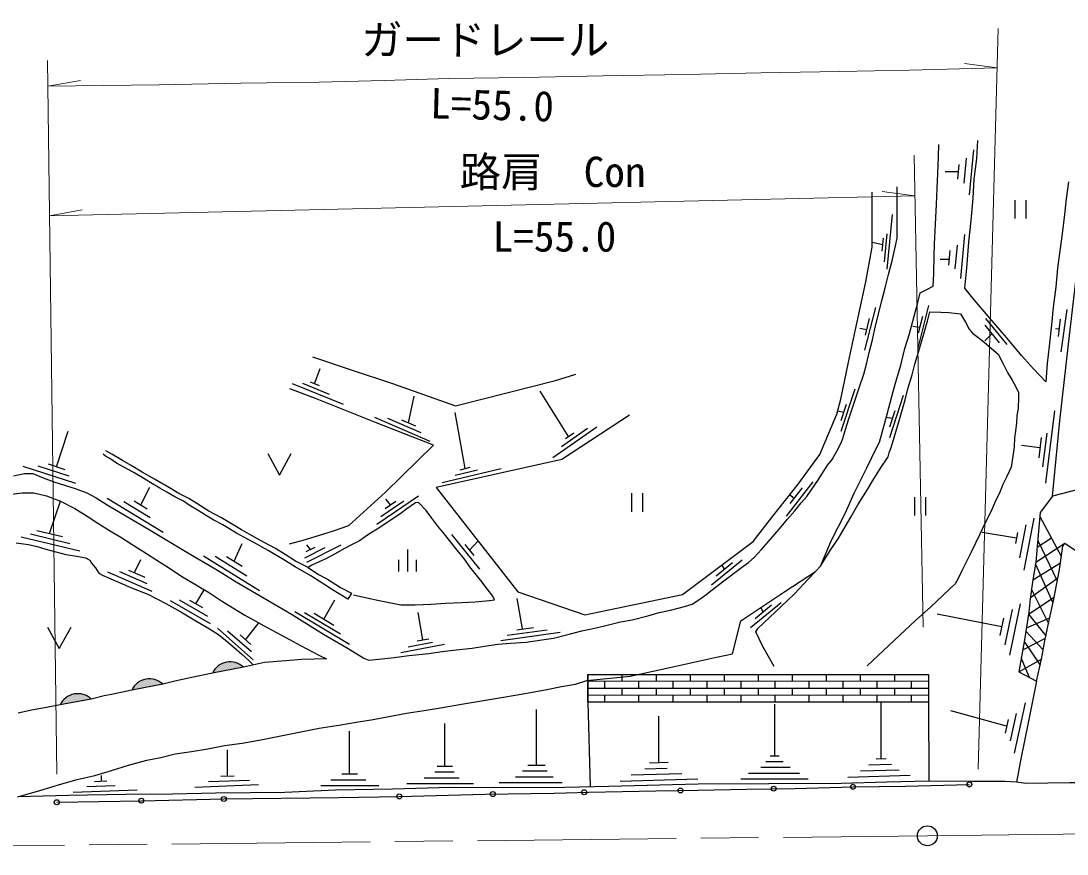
# Model space of a CAD drawing. Units: millimetres at full size, sheet at 1:1000; details may follow other scales. Extents: x 40000 to 680000, y 20000 to 380000.
# Drawn here: x 210916 to 274200, y 269762 to 320137 of the extents above; entities that cross this region are included whole.
import ezdxf
from ezdxf.enums import TextEntityAlignment as Align

# ---------------------------------------------------------------- set-up
doc = ezdxf.new("R2010")
doc.units = ezdxf.units.MM
doc.header["$LTSCALE"] = 1000
doc.linetypes.add('CHAIN', pattern=[18.5, 12, -1.5, 3.5, -1.5])
for name, color, linetype, lineweight in [('M-BGD', 7, 'Continuous', 25), ('M-BMK', 2, 'CHAIN', 13), ('M-BMK-SRVR', 3, 'Continuous', 25), ('M-STR-HTXT', 7, 'Continuous', 13)]:
    doc.layers.add(name, color=color, linetype=linetype, lineweight=lineweight)
doc.styles.add('ＭＳ ゴシック', font='')
doc.styles.get('ＭＳ ゴシック').set_extended_font_data('MS Gothic')

msp = doc.modelspace()

# ---------------------------------------------------------------- hatches: boundary and pattern name
at = {"layer": 'M-BGD'}
for points in [[(224385, 281060, 0.51219), (222499, 280706)], [(219505, 280032, 0.51219), (217619, 279678)], [(215168, 279135, 0.51219), (213282, 278781)]]:
    msp.add_hatch(color=256, dxfattribs=at).paths.add_polyline_path(points)

# ---------------------------------------------------------------- linework, layer by layer
for p, q in [((268302, 309620), (268564, 312340)), ((267590, 310573), (267675, 311450)), ((267969, 310327), (268114, 311838)), ((267632, 311011), (266833, 311011)), ((271046, 309302), (271046, 308184)), ((271712, 309302), (271712, 308184)), ((263321, 305120), (263630, 308423)), ((263022, 306220), (263095, 306994)), ((263162, 305565), (263321, 307261)), ((268005, 307225), (267750, 304572)), ((263059, 306607), (262405, 306745)), ((267542, 306584), (267403, 305150)), ((267055, 305709), (266517, 305709)), ((267109, 306263), (267024, 305378)), ((262612, 302809), (261954, 300229)), ((265827, 302934), (265169, 300354)), ((273852, 300137), (274200, 302687)), ((262235, 302137), (261980, 301141)), ((265449, 302262), (265195, 301266)), ((269274, 302153), (270548, 300574)), ((273676, 301063), (273812, 302098)), ((262064, 301469), (261657, 301540)), ((265279, 301594), (264872, 301665)), ((269216, 301747), (270086, 300669)), ((273733, 301493), (273510, 301513)), ((269651, 301208), (269233, 300797)), ((228683, 298200), (229024, 299125)), ((227320, 298215), (230410, 296957)), ((227951, 298228), (229556, 297575)), ((228416, 298309), (228950, 298091)), ((234363, 295835), (234704, 297447)), ((244034, 295005), (242330, 297756)), ((260544, 295327), (261376, 297889)), ((263482, 294949), (264313, 297511)), ((260544, 295974), (260865, 296962)), ((232301, 296184), (235643, 294735)), ((237787, 293076), (237186, 296457)), ((260704, 296468), (260321, 296533)), ((263482, 295597), (263802, 296585)), ((273433, 296554), (272903, 292180)), ((233084, 296117), (235098, 295244)), ((233930, 296023), (234795, 295648)), ((243092, 293740), (245751, 295592)), ((263642, 296091), (263258, 296156)), ((213069, 293184), (213771, 295324)), ((243620, 294412), (245198, 295512)), ((243858, 294883), (244357, 295231)), ((272634, 294950), (272484, 293711)), ((272968, 295210), (272722, 293184)), ((272559, 294330), (271449, 294475)), ((211022, 293219), (214219, 292179)), ((211932, 293239), (213812, 292627)), ((212558, 293351), (213580, 293018)), ((236402, 292229), (239961, 293085)), ((237489, 293004), (238085, 293148)), ((237184, 292674), (238543, 293001)), ((218164, 290877), (218720, 291948)), ((257235, 290190), (258844, 292260)), ((257457, 290963), (258190, 291907)), ((216140, 291290), (219525, 289229)), ((217768, 291118), (218560, 290636)), ((232439, 289702), (234969, 291419)), ((232439, 289702), (234969, 291419)), ((232683, 290169), (234075, 291114)), ((233273, 290872), (232987, 291215)), ((247848, 291576), (247848, 290458)), ((248515, 291576), (248515, 290458)), ((257692, 291266), (257414, 291476)), ((264969, 291347), (264969, 290229)), ((265636, 291347), (265636, 290229)), ((212654, 289148), (213305, 291103)), ((217150, 291085), (218731, 290122)), ((232946, 290650), (233599, 291094)), ((272192, 290073), (271587, 286923)), ((272556, 290169), (273853, 287770)), ((211885, 289331), (213422, 288965)), ((271147, 288872), (269056, 289215)), ((271709, 289677), (271322, 287665)), ((210939, 288940), (214488, 288094)), ((211495, 289116), (213871, 288549)), ((236958, 289093), (238665, 286984)), ((238046, 288146), (238577, 288693)), ((271211, 289204), (271083, 288540)), ((272386, 288316), (273256, 288873)), ((272425, 288729), (273608, 286288)), ((223826, 287464), (224309, 288538)), ((228083, 287669), (229328, 288302)), ((228167, 288048), (228709, 288324)), ((228438, 288186), (228209, 288468)), ((228219, 287402), (230287, 288452)), ((234315, 286857), (234315, 288185)), ((237775, 288481), (238317, 287812)), ((272301, 287413), (274064, 288570)), ((217786, 286779), (218166, 287577)), ((221962, 287788), (225352, 285704)), ((222661, 287770), (224589, 286584)), ((223359, 287751), (224293, 287177)), ((233781, 286857), (233781, 287553)), ((234848, 286857), (234848, 287553)), ((252696, 286032), (254545, 287546)), ((252976, 286584), (253965, 287394)), ((272137, 286338), (273797, 287374)), ((216145, 286837), (218842, 285667)), ((216884, 286843), (218533, 286128)), ((217431, 286933), (218411, 286508)), ((253470, 286989), (253328, 287240)), ((272283, 287294), (273346, 284953)), ((271984, 285276), (273643, 286468)), ((221503, 284895), (221999, 285748)), ((272055, 285767), (273077, 283698)), ((219953, 285095), (222368, 283704)), ((220498, 285127), (222194, 284151)), ((221115, 285118), (221891, 284671)), ((229250, 283961), (229913, 285139)), ((241267, 283372), (240942, 285208)), ((255051, 283460), (256899, 284974)), ((255330, 284012), (256319, 284822)), ((271357, 284902), (270717, 281798)), ((271870, 284263), (273416, 285294)), ((227488, 284435), (230799, 282448)), ((228076, 284373), (230245, 283072)), ((228648, 284322), (229852, 283599)), ((235234, 282714), (234945, 284368)), ((255825, 284417), (255682, 284668)), ((270250, 283495), (266348, 284258)), ((270877, 284558), (270434, 282406)), ((271870, 284263), (272917, 282964)), ((224502, 282718), (225313, 283745)), ((270358, 284018), (270142, 282972)), ((271740, 283433), (273153, 284053)), ((222798, 283412), (224964, 281516)), ((223419, 283267), (224858, 282007)), ((224170, 283008), (224834, 282427)), ((239950, 282682), (243539, 283186)), ((240330, 282988), (242743, 283327)), ((240914, 283322), (241914, 283463)), ((271711, 283241), (272752, 282109)), ((233890, 281952), (236540, 282451)), ((234342, 282292), (235821, 282570)), ((234882, 282648), (235586, 282780)), ((271516, 282101), (272886, 282824)), ((271608, 282605), (272569, 281187)), ((271937, 280431), (271429, 281623)), ((271273, 280772), (272652, 281555)), ((245216, 280611), (245216, 278954)), ((247276, 280611), (247276, 280198)), ((249335, 280611), (249335, 280200)), ((251395, 280611), (251395, 280201)), ((253454, 280611), (253454, 280203)), ((255513, 280611), (255513, 280204)), ((257573, 280611), (257573, 280206)), ((259632, 280611), (259632, 280207)), ((261692, 280611), (261692, 280209)), ((263751, 280611), (263751, 280210)), ((265810, 280611), (265810, 278954)), ((265811, 280212), (245216, 280197)), ((265811, 279782), (245216, 279782)), ((246246, 279782), (246246, 280198)), ((247276, 279782), (247276, 279366)), ((248305, 279782), (248305, 280199)), ((249335, 279782), (249335, 279364)), ((250365, 279782), (250365, 280200)), ((251395, 279782), (251395, 279363)), ((252424, 279782), (252424, 280202)), ((253454, 279782), (253454, 279361)), ((254484, 279782), (254484, 280203)), ((255513, 279782), (255513, 279359)), ((256543, 279782), (256543, 280205)), ((257573, 279782), (257573, 279358)), ((258602, 279782), (258602, 280206)), ((259632, 279782), (259632, 279356)), ((260662, 279782), (260662, 280208)), ((261692, 279782), (261692, 279354)), ((262721, 279782), (262721, 280209)), ((263751, 279782), (263751, 279353)), ((264782, 279782), (264782, 280211)), ((265811, 279351), (245216, 279368)), ((246246, 278954), (246246, 279367)), ((248305, 278954), (248305, 279365)), ((250365, 278954), (250365, 279364)), ((252424, 278954), (252424, 279362)), ((254484, 278954), (254484, 279360)), ((256543, 278954), (256543, 279359)), ((258602, 278954), (258602, 279357)), ((260662, 278954), (260662, 279355)), ((262721, 278954), (262721, 279354)), ((264782, 278954), (264782, 279352)), ((242105, 275139), (242105, 278512)), ((245216, 278954), (245343, 273823)), ((256517, 275709), (256517, 278832)), ((262953, 275527), (262953, 278914)), ((265811, 278954), (265828, 274173)), ((271661, 278908), (271009, 275862)), ((249503, 275296), (249503, 278102)), ((270539, 277487), (267170, 278423)), ((270628, 277907), (270449, 277068)), ((271113, 278259), (270760, 276611)), ((230800, 274605), (230800, 277200)), ((236566, 275076), (236566, 277653)), ((223411, 274487), (223411, 276070)), ((248937, 275278), (250069, 275314)), ((255970, 275359), (257032, 275359)), ((256243, 275709), (256790, 275709)), ((262658, 275519), (263248, 275535)), ((235955, 274726), (237121, 274726)), ((236103, 275076), (237028, 275076)), ((241262, 274789), (242743, 274789)), ((241586, 275139), (242623, 275139)), ((248652, 274919), (250016, 274962)), ((254922, 274659), (258008, 274659)), ((255672, 275009), (257451, 275009)), ((261712, 274791), (264046, 274858)), ((262211, 275156), (263586, 275195)), ((215363, 274157), (216123, 274183)), ((215792, 274172), (215791, 274519)), ((222258, 274142), (224747, 274238)), ((223008, 274471), (223813, 274502)), ((229657, 274255), (231777, 274255)), ((230323, 274605), (231277, 274605)), ((234252, 274026), (238287, 274026)), ((235307, 274376), (237436, 274376)), ((239837, 274089), (243660, 274089)), ((240827, 274439), (243114, 274439)), ((247169, 274172), (251856, 274319)), ((247832, 274543), (250889, 274639)), ((254467, 274309), (258534, 274309)), ((260936, 274419), (264700, 274527)), ((214068, 273513), (217951, 273645)), ((214906, 273841), (216627, 273900)), ((221443, 273811), (225284, 273959)), ((229065, 273905), (232563, 273905))]:
    msp.add_line(p, q, dxfattribs=at)
for points in [[(245143, 280259), (247765, 280514), (250165, 281045), (252893, 281646), (253957, 281868), (254471, 283873), (255618, 284625), (257123, 285634), (258977, 286841), (259278, 287168), (259943, 288736), (260768, 290359), (261326, 291589), (262079, 293113), (262655, 294282), (262860, 294675), (263232, 296055), (263678, 297736), (263853, 298369), (264137, 299331), (264394, 300338), (264645, 301166), (265168, 303107), (265304, 303695), (265726, 303895), (266110, 304099), (266139, 304837), (266169, 305946), (266178, 306632), (266250, 307847), (266298, 309033), (266336, 309997), (266384, 310920), (266427, 311917), (266438, 312657)], [(274292, 310418), (274145, 309374), (274039, 308429), (273906, 307266), (273760, 306226), (273627, 305183), (273514, 304031), (273361, 302833), (273267, 301756), (273108, 300477), (272995, 299414), (272908, 298324), (272177, 299095), (271452, 299899), (270654, 300856), (269409, 302314), (268491, 303370), (268025, 303978), (268131, 305194), (268258, 306765), (268391, 308074), (268511, 309428), (268590, 310564), (268743, 311812), (268807, 312915)], [(281169, 296555), (280643, 293301), (273315, 291396), (273770, 295960), (274277, 300595), (274907, 305948), (275417, 310393), (275724, 312808), (279144, 311537), (281329, 309297), (284101, 306424), (287255, 303089), (289995, 299808), (281956, 293769), (282267, 295920), (282592, 297808), (282808, 299136), (283102, 301146), (283366, 302548), (283650, 304000), (283832, 305171), (284101, 306424)], [(210459, 292632), (211125, 292769), (211627, 292763), (212271, 292509), (212915, 292274), (214198, 291865), (214906, 291598), (215470, 291300), (216127, 290873), (218736, 289355), (221055, 287953), (222802, 286919), (223938, 286223), (225394, 285368), (227292, 284258), (229214, 283049), (230713, 282188), (231657, 281617), (231966, 281493), (232747, 281562), (233490, 281654), (234391, 281778), (235593, 281890), (236392, 282008), (237254, 282107), (238208, 282212), (238965, 282342), (239758, 282454), (240535, 282522), (241476, 282584), (242418, 282720), (243130, 282825), (244166, 283080), (244854, 283259), (245723, 283439), (246379, 283606), (247180, 283799), (247892, 283929), (248834, 284176), (249530, 284363), (250211, 284506), (251060, 284722), (251512, 284865), (251859, 285094), (252348, 285428), (252732, 285732), (253366, 286229), (254512, 287090), (254927, 287387), (255262, 287684), (255716, 288177), (256135, 288667), (256514, 289111), (256905, 289550), (257268, 289988), (257723, 290508), (258110, 290994), (258457, 291385), (258716, 291768), (259128, 292351), (259407, 292794), (259714, 293272), (259982, 293629), (260273, 294115), (260521, 294581), (260645, 294889), (260792, 295423), (260983, 296015), (261618, 297948), (261909, 298780), (262087, 299464), (262226, 300098), (262435, 300851), (262620, 301710), (262791, 302413), (263000, 303230), (263197, 303992), (263393, 304797), (263615, 305634), (263812, 306540), (263927, 307000), (263927, 310106)], [(247730, 296306), (243641, 293615), (236044, 291935), (240982, 285615), (245037, 284220), (250937, 285449), (255218, 288656), (256398, 290184), (257927, 292128), (259250, 293916), (260277, 296355), (260505, 297274), (260974, 299495), (261394, 301488), (262020, 304365), (262404, 306466), (262412, 309774)], [(259278, 287168), (259871, 288121), (260349, 288816), (260776, 289548), (261128, 290133), (261534, 290870), (261876, 291414), (262126, 291813), (262449, 292340), (262921, 293095), (263373, 293783), (263446, 294016), (263581, 294415), (263749, 294940), (264058, 296035), (264414, 297231), (264576, 297893), (264824, 298734), (264988, 299379), (265272, 300313), (265610, 301494), (265755, 301982), (265906, 302540), (266561, 302526), (267043, 302499), (267746, 302423), (268063, 301927), (268282, 301499), (268477, 301251), (268793, 301025), (269165, 300726), (269631, 300331), (270024, 299993), (270311, 299441), (270605, 298886), (270869, 298417), (271111, 297975), (271264, 297676), (271261, 297378), (271238, 296700), (271167, 296283), (271143, 295828), (271074, 295329), (271018, 294924), (270999, 294377), (270920, 293827), (270813, 293147), (270557, 292587), (270314, 292109), (270094, 291550), (269878, 291114), (269631, 290544), (269408, 290112), (269064, 289408), (268924, 289097), (268405, 288011), (268109, 287460), (267833, 286881), (267601, 286381), (267424, 286101), (265951, 284708), (265035, 283879), (263756, 282703), (262110, 281141)], [(228550, 299828), (231008, 299009), (233402, 298206), (237209, 296873), (243249, 298403), (244494, 298781)], [(227168, 288511), (228000, 288744), (228912, 289029), (229832, 289299), (230752, 289624), (232966, 291654), (235875, 294492), (232374, 295849), (228745, 297300), (227187, 297886)], [(231025, 285431), (231832, 285252), (232583, 285102), (233300, 284952), (233904, 284839), (234757, 284835), (235739, 284871), (236593, 284934), (237592, 284975), (238387, 285016), (239259, 285084), (239559, 285143), (239464, 285348), (239114, 285797), (238747, 286296), (238402, 286731), (238070, 287135), (237779, 287569), (237302, 288145), (236930, 288626), (236535, 289112), (236139, 289595), (235767, 290062), (235422, 290543), (234973, 291019), (234776, 290993), (234270, 290644), (233847, 290319), (233431, 290053), (233042, 289786), (232472, 289413), (232067, 289168), (231737, 288939), (231391, 288708), (230960, 288482), (230458, 288223), (229918, 287914), (229406, 287632), (228519, 287222), (228296, 287089), (228927, 286671), (229459, 286382), (230258, 285877), (230909, 285536), (230686, 285181), (229767, 285731), (229239, 286073), (228463, 286584), (227516, 287133), (226927, 287501), (225866, 288113), (224996, 288601), (224406, 288931), (223951, 289175), (223498, 289448), (223133, 289662), (222592, 289955), (222073, 290248), (221632, 290530), (221092, 290854), (220750, 291091), (220221, 291369), (219748, 291648), (219311, 291895), (218784, 292216), (218252, 292525), (217817, 292784), (217192, 293144), (216699, 293404), (216301, 293677), (216042, 293824), (215892, 293936)], [(228296, 287089), (227525, 287478), (226893, 287873), (226323, 288228), (225635, 288606), (225040, 288929), (224250, 289374), (223658, 289729), (223049, 290085), (222290, 290504), (221563, 290955), (221072, 291254), (220474, 291570), (219902, 291915), (219000, 292440), (218249, 292863), (217578, 293263), (217056, 293559), (216408, 293942), (216052, 294151)], [(225843, 293972), (226559, 292677), (227274, 293972)], [(210189, 291497), (210989, 291601), (211695, 291596), (212461, 291432), (213305, 291103), (214169, 290665), (214924, 290190), (215570, 289769), (216272, 289319), (216967, 288925), (217590, 288510), (218511, 287933), (219129, 287534), (219835, 287091), (220595, 286594), (221478, 286061), (222315, 285558), (223043, 285077), (223734, 284654), (224461, 284206), (225090, 283872), (225780, 283479), (226367, 283165), (227165, 282728), (227827, 282372), (228973, 281759), (229399, 281562), (227913, 281517), (226940, 281451), (225650, 281336), (224385, 281060), (222499, 280706), (221161, 280419), (220228, 280215), (219505, 280032), (217619, 279678), (216393, 279416), (215955, 279334), (215168, 279135), (213282, 278781), (212456, 278634), (211552, 278467), (210753, 278279)], [(273315, 291396), (272578, 290409), (272413, 288602), (272301, 287413), (272137, 286338), (271973, 285195), (271890, 284390), (271629, 282716), (271273, 280772), (272349, 280219), (272652, 281555), (272851, 282663), (273102, 283811), (273395, 285184), (273740, 286970), (273939, 288372), (274064, 288570), (274984, 287933)], [(210627, 288585), (211372, 288471), (211891, 288368), (212433, 288200), (213024, 288031), (213633, 287880), (214291, 287784), (214815, 287675), (215090, 287528), (215187, 287353), (215428, 287062), (215626, 286748), (215886, 286597), (216811, 286208), (217708, 285825), (218598, 285476), (219679, 284906), (220587, 284413), (221492, 283856), (222325, 283390), (222876, 283042), (223301, 282687), (223812, 282260), (224279, 281850), (224694, 281471), (224972, 281196)], [(256483, 281099), (255787, 282316), (255375, 283197), (255502, 283392), (256916, 284746), (257708, 285501), (258539, 286384), (258977, 286841)], [(212519, 283491), (213234, 282196), (213950, 283491)], [(210727, 273229), (212052, 273602), (213390, 273999), (214315, 274267), (215393, 274518), (216399, 274818), (217423, 275136), (218526, 275444), (219378, 275606), (220256, 275813), (221225, 275956), (222214, 276125), (223232, 276320), (224299, 276476), (225437, 276672), (226440, 276873), (227848, 277147), (228960, 277368), (230276, 277570), (231200, 277733), (232228, 277902), (233172, 278078), (234249, 278280), (235309, 278437), (236422, 278625), (237561, 278820), (238774, 279036), (239873, 279218), (241060, 279414), (241958, 279570), (242739, 279706), (243626, 279888), (244466, 280025), (245143, 280259)], [(272349, 280219), (271854, 277691), (271433, 275618), (271132, 274119)], [(271132, 274119), (270429, 274152), (268449, 274146), (265828, 274173), (263306, 274106), (260537, 274024), (256153, 273999), (251875, 273991), (246482, 273851), (243821, 273785), (240129, 273769), (236931, 273777), (233387, 273678), (229941, 273620), (226882, 273488), (222711, 273438), (220092, 273381), (217255, 273356), (213792, 273298), (210727, 273229)], [(282935, 274052), (280530, 273993), (278152, 274012), (275960, 274063), (274375, 274063), (271702, 274031), (271132, 274119)], [(213082, 272894), (218203, 272989), (223185, 273092), (230150, 273176), (233805, 273248), (238994, 273383), (243179, 273445), (245275, 273508), (249325, 273580), (251887, 273622), (254804, 273695), (257742, 273736), (261251, 273830), (264407, 273871), (268289, 273975)]]:
    msp.add_lwpolyline(points, dxfattribs=at)
msp.add_lwpolyline([(245216, 280611), (265811, 280611), (265811, 278954), (245216, 278954)], close=True, dxfattribs=at)
for centre in [(268289, 273975), (233805, 273248), (239460, 273390), (244987, 273499), (250818, 273605), (256452, 273718), (261251, 273830), (213082, 272894), (218203, 272989), (223185, 273092)]:
    msp.add_circle(centre, 150, dxfattribs=at)
for centre in [(223570, 280204), (218689, 279176), (214352, 278279)]:
    msp.add_arc(centre, 1182, 46.3877, 154.87285, dxfattribs=at)
at = {"layer": 'M-BMK'}
msp.add_lwpolyline([(164549, 269762), (265748, 270866), (300012, 271285)], dxfattribs=at)
at = {"layer": 'M-BMK-SRVR'}
msp.add_circle((265748, 270866), 600, dxfattribs=at)
at = {"layer": 'M-STR-HTXT'}
for p, q in [((268824, 274888), (270037, 319681)), ((213084, 274585), (212532, 317754)), ((269973, 317295), (267990, 317560)), ((212552, 316199), (214524, 316533)), ((264945, 312028), (265492, 283479)), ((212652, 308355), (264992, 309554)), ((264992, 309554), (263010, 309821)), ((212652, 308355), (214620, 308713))]:
    msp.add_line(p, q, dxfattribs=at)
msp.add_lwpolyline([(212552, 316199), (219279, 316271), (224219, 316373), (228958, 316442), (232886, 316531), (236795, 316650), (241318, 316719), (246147, 316808), (251115, 316907), (255667, 317007), (260437, 317076), (264662, 317166), (269973, 317295)], dxfattribs=at)

# ---------------------------------------------------------------- texts
at = {"layer": 'M-STR-HTXT', "style": 'ＭＳ ゴシック'}
for s, p in [('ガードレール', (239004, 318993)), ('路肩\u3000Con', (243080, 311013)), ('L=55.0', (243191, 307106))]:
    msp.add_text(s, height=1833, dxfattribs=at).set_placement(p, align=Align.MIDDLE_CENTER)
msp.add_text('L=55.0', height=1833, rotation=358.493, dxfattribs=at).set_placement((239421, 315068), align=Align.MIDDLE_CENTER)

doc.saveas('drawing.dxf')
